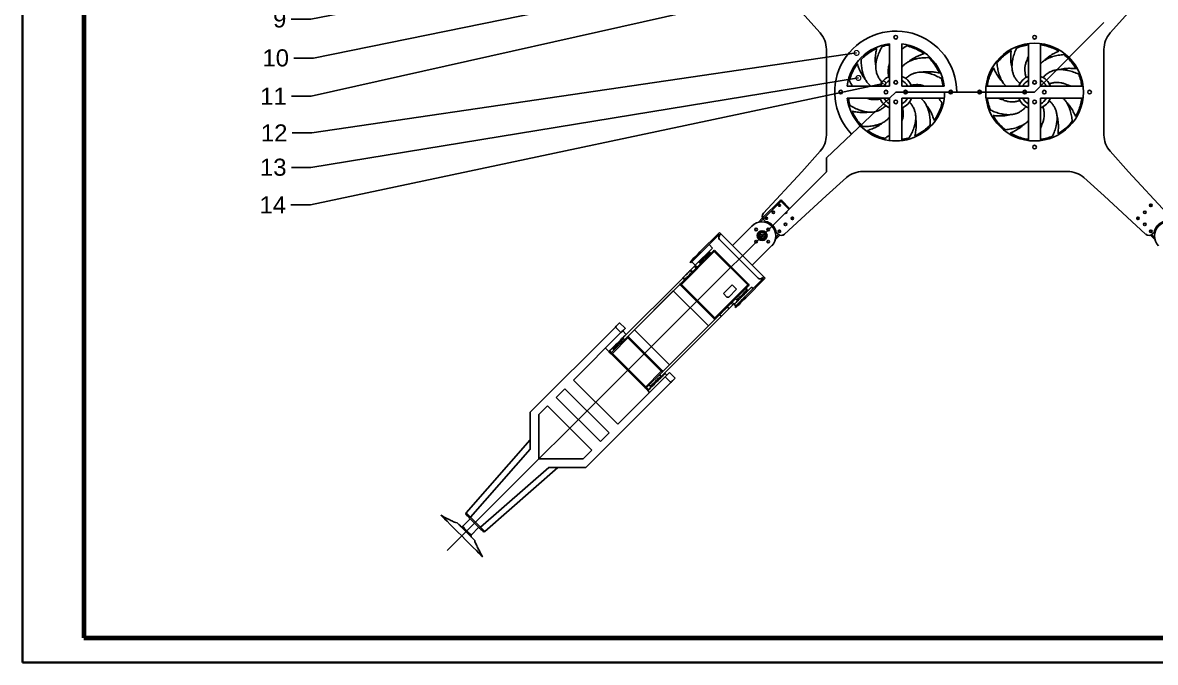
# Model space of a CAD drawing. Header units: millimetres. Extents: x 12 to 853, y 14 to 608.
# Drawn here: x 12 to 475.7, y 13.6 to 275.6 of the extents above; entities that cross this region are included whole.
import ezdxf
from ezdxf import colors
from ezdxf.entities.mleader import LeaderData, LeaderLine
from ezdxf.math import Vec2, Vec3

# ---------------------------------------------------------------- set-up
doc = ezdxf.new("R2010")
doc.units = ezdxf.units.MM
doc.layers.add('标注', color=7, linetype='Continuous')
doc.styles.get("Standard").update_dxf_attribs({"font": 'arial.ttf'})

# ---------------------------------------------------------------- blocks, each defined once
blk = doc.blocks.new('_DotSmall')
at = {"color": 0, "linetype": 'ByBlock', "const_width": 0.5}
blk.add_lwpolyline([(-0.0625, 0, 1), (0.0625, 0, 1)], format="xyb", close=True, dxfattribs=at)

msp = doc.modelspace()

# ---------------------------------------------------------------- linework, layer by layer
at = {"color": 0, "lineweight": 35}
for p, q in [((12.04, 607.56), (12.04, 13.56)), ((12.04, 13.56), (853.04, 13.56))]:
    msp.add_line(p, q, dxfattribs=at)
at = {"color": 0, "lineweight": 70}
for p, q in [((37.04, 597.56), (37.04, 23.56)), ((37.04, 23.56), (843.04, 23.56))]:
    msp.add_line(p, q, dxfattribs=at)
at = {"color": 7, "linetype": 'Continuous', "lineweight": 25}
for p, q in [((338.47, 271.41), (331.01, 279.78)), ((464.65, 279.78), (457.19, 271.41)), ((341.01, 229.6), (341.01, 264.75)), ((366.92, 267.02), (366.92, 249.67)), ((371.91, 249.67), (371.91, 267.02)), ((423.74, 267.02), (423.74, 249.67)), ((428.73, 249.67), (428.73, 267.02)), ((428.89, 266.5), (428.73, 266.37)), ((454.65, 264.75), (454.65, 229.6)), ((366.92, 249.67), (349.57, 249.67)), ((389.26, 249.67), (371.91, 249.67)), ((423.74, 249.67), (406.4, 249.67)), ((406.92, 249.83), (407.04, 249.67)), ((446.08, 249.67), (428.73, 249.67)), ((349.58, 244.68), (366.93, 244.68)), ((366.93, 244.68), (366.93, 227.33)), ((371.92, 244.69), (389.26, 244.69)), ((371.92, 227.33), (371.92, 244.69)), ((406.4, 244.68), (423.75, 244.68)), ((423.75, 244.68), (423.75, 227.33)), ((428.74, 244.69), (446.09, 244.69)), ((428.74, 227.33), (428.74, 244.69)), ((445.56, 244.52), (445.44, 244.69)), ((423.59, 227.86), (423.75, 227.98)), ((331.01, 214.58), (338.47, 222.94)), ((457.19, 222.94), (464.65, 214.58)), ((331.01, 214.58), (315.34, 197.6)), ((439.73, 214.68), (355.93, 214.68)), ((464.65, 214.58), (480.32, 197.6)), ((349.28, 212.14), (340.91, 204.68)), ((454.75, 204.68), (446.38, 212.14)), ((340.91, 204.68), (323.93, 189.01)), ((454.75, 204.68), (471.72, 189.01)), ((313.04, 193.78), (314.9, 195.64)), ((316.04, 194.18), (315.4, 194.83)), ((310.5, 192.3), (302.55, 184.35)), ((289.29, 181.7), (297.24, 189.65)), ((289.64, 181.34), (297.24, 188.94)), ((297.24, 189.65), (302.55, 184.35)), ((297.24, 188.94), (297.6, 188.59)), ((297.24, 188.24), (297.6, 188.59)), ((297.24, 186.82), (313.15, 170.91)), ((321.97, 188.57), (320.11, 186.71)), ((321.16, 189.06), (320.52, 189.71)), ((475.55, 186.71), (473.68, 188.57)), ((474.5, 189.06), (475.14, 189.71)), ((295.16, 181.84), (281.72, 168.4)), ((285.58, 177.28), (289.64, 181.34)), ((294.42, 183.29), (287.34, 176.22)), ((288.09, 175.47), (294.8, 182.19)), ((289.64, 181.34), (289.29, 181.7)), ((294.42, 183.29), (293, 184.7)), ((293.74, 181.13), (293.39, 181.48)), ((308.81, 168.19), (295.16, 181.84)), ((295.51, 182.19), (309.16, 168.54)), ((310.68, 176.22), (302.55, 184.35)), ((310.68, 176.22), (318.63, 184.17)), ((285.22, 177.63), (285.58, 177.28)), ((285.93, 177.63), (287.34, 176.22)), ((289.15, 177.24), (289.5, 176.89)), ((289.82, 178.69), (290.03, 178.48)), ((292.15, 180.6), (291.94, 180.81)), ((310.68, 176.22), (315.98, 170.91)), ((286.02, 173.41), (285.32, 174.12)), ((287.03, 175.83), (285.46, 174.26)), ((285.46, 174.26), (286.17, 173.56)), ((287.73, 175.12), (286.17, 173.56)), ((287.73, 175.12), (287.03, 175.83)), ((287.38, 176.18), (288.09, 175.47)), ((282.22, 171.02), (257.18, 145.98)), ((282.93, 170.32), (259.45, 146.84)), ((295.02, 154.4), (281.37, 168.05)), ((281.72, 168.4), (295.37, 154.75)), ((282.93, 170.32), (282.22, 171.02)), ((282.37, 171.17), (283.08, 170.46)), ((295.37, 154.75), (308.81, 168.19)), ((298.91, 164.65), (302.44, 168.19)), ((302.44, 168.19), (304.21, 166.42)), ((309.16, 167.84), (302.44, 161.12)), ((307.67, 163.31), (315.28, 170.91)), ((308.03, 162.96), (315.98, 170.91)), ((311.03, 166.67), (310.4, 167.31)), ((314.92, 171.27), (314.57, 170.91)), ((314.92, 171.27), (315.28, 170.91)), ((278.36, 165.75), (262.45, 149.84)), ((292.72, 151.4), (278.36, 165.75)), ((300.32, 163.24), (298.91, 164.65)), ((301.03, 163.24), (300.32, 163.24)), ((304.21, 166.42), (301.03, 163.24)), ((303.86, 162.53), (304.39, 162)), ((304.74, 162.36), (305.09, 162)), ((307.67, 163.31), (308.03, 162.96)), ((308.63, 166.25), (308.1, 166.78)), ((308.63, 165.54), (308.27, 165.89)), ((301.09, 158.35), (298.14, 155.4)), ((301.09, 158.35), (300.38, 159.06)), ((302.09, 160.77), (300.53, 159.2)), ((300.53, 159.2), (301.23, 158.5)), ((301.23, 158.5), (301.09, 158.35)), ((302.79, 160.06), (301.23, 158.5)), ((302.79, 160.06), (302.09, 160.77)), ((302.44, 161.12), (303.15, 160.41)), ((303.15, 160.41), (302.79, 160.06)), ((303.33, 160.24), (303.96, 159.6)), ((303.61, 159.25), (303.96, 158.89)), ((297.99, 155.26), (273.1, 130.36)), ((297.29, 155.96), (273.8, 132.48)), ((297.99, 155.26), (297.29, 155.96)), ((297.43, 156.11), (298.14, 155.4)), ((298.14, 155.4), (297.99, 155.26)), ((254.64, 150.94), (219.82, 116.11)), ((237.49, 129.19), (256.94, 148.64)), ((256.94, 148.64), (254.64, 150.94)), ((256.41, 152.7), (258.71, 150.41)), ((259.06, 147.93), (257.65, 149.35)), ((262.45, 149.84), (276.81, 135.49)), ((276.81, 135.49), (292.72, 151.4)), ((253.09, 140.47), (259.45, 146.84)), ((259.8, 146.48), (253.44, 140.12)), ((256.8, 145.24), (256.59, 145.46)), ((258.39, 145.77), (258.03, 146.13)), ((273.45, 132.83), (259.8, 146.48)), ((260.16, 146.84), (273.8, 133.19)), ((250.57, 142.27), (251.99, 140.86)), ((252.73, 140.12), (252.02, 140.82)), ((253.94, 142.74), (252.38, 141.18)), ((252.38, 141.18), (253.09, 140.47)), ((266.73, 126.12), (253.09, 139.76)), ((253.44, 140.12), (267.09, 126.47)), ((253.79, 141.89), (254.15, 141.53)), ((254.46, 143.34), (254.68, 143.12)), ((275.04, 130.54), (255.6, 111.09)), ((267.09, 126.47), (273.45, 132.83)), ((273.8, 132.48), (267.44, 126.12)), ((273.27, 130.89), (272.74, 131.42)), ((273.27, 130.18), (272.92, 130.54)), ((275.75, 131.24), (275.04, 131.95)), ((277.34, 128.24), (275.04, 130.54)), ((276.81, 132.3), (279.11, 130.01)), ((230.42, 122.12), (233.96, 125.66)), ((233.96, 125.66), (252.06, 107.56)), ((255.6, 111.09), (237.49, 129.19)), ((242.51, 93.41), (277.34, 128.24)), ((267.79, 125.06), (267.09, 125.76)), ((267.44, 126.12), (268.15, 125.41)), ((269.56, 126.82), (268.15, 125.41)), ((268.5, 127.18), (269.03, 126.65)), ((269.38, 127), (269.74, 126.65)), ((248.52, 104.02), (230.42, 122.12)), ((267.97, 124.88), (268.68, 124.17)), ((219.82, 116.11), (219.82, 100.97)), ((223.35, 115.05), (226.89, 118.59)), ((226.89, 118.59), (244.99, 100.48)), ((223.35, 96.95), (223.35, 115.05)), ((252.06, 107.56), (248.52, 104.02)), ((193.55, 74.8), (219.82, 104.76)), ((219.82, 100.97), (195.35, 73.05)), ((244.99, 100.48), (241.45, 96.95)), ((199.45, 68.95), (227.37, 93.41)), ((231.16, 93.41), (201.2, 67.15)), ((241.45, 96.95), (223.35, 96.95)), ((227.37, 93.41), (242.51, 93.41)), ((195.28, 72.41), (192.1, 69.23)), ((199.1, 68.59), (194.99, 72.7)), ((195.35, 73.05), (199.45, 68.95)), ((195.63, 65.69), (198.81, 68.88)), ((199.1, 68.59), (199.45, 68.95))]:
    msp.add_line(p, q, dxfattribs=at)
at = {"color": 8, "linetype": 'Continuous', "lineweight": 25}
for p, q in [((474.17, 188.8), (475.38, 187.59)), ((257.21, 145.66), (257.03, 145.83)), ((257.18, 145.98), (257.36, 145.8)), ((254.12, 142.56), (253.94, 142.74)), ((254.09, 142.89), (254.26, 142.71)), ((197.07, 63.44), (189.84, 70.67))]:
    msp.add_line(p, q, dxfattribs=at)
at = {"color": 7, "linetype": 'Continuous', "lineweight": 25, "flags": 128}
for points in [[(285.22, 177.63), (285.24, 177.65), (285.38, 177.79), (285.65, 178.06), (286.04, 178.45), (286.55, 178.96), (287.15, 179.56), (287.82, 180.23), (288.54, 180.95), (289.29, 181.7)], [(289.15, 177.59), (289.21, 177.66), (289.41, 177.86), (289.72, 178.16), (290.12, 178.57), (290.59, 179.04), (291.09, 179.54), (291.6, 180.04), (292.06, 180.51), (292.47, 180.91), (292.78, 181.22), (292.97, 181.42), (293.04, 181.48), (293.04, 181.48)], [(295.16, 181.84), (295.09, 181.91), (295.02, 181.97), (294.96, 182.03), (294.91, 182.09), (294.86, 182.13), (294.83, 182.16), (294.81, 182.18), (294.8, 182.19)], [(295.16, 181.84), (295.23, 181.91), (295.29, 181.97), (295.35, 182.03), (295.41, 182.09), (295.45, 182.13), (295.48, 182.16), (295.5, 182.18), (295.51, 182.19)], [(282.37, 171.17), (282.72, 171.53), (283.09, 171.89), (283.47, 172.27), (283.84, 172.64), (284.22, 173.02), (284.6, 173.4), (284.96, 173.76), (285.32, 174.12)], [(286.02, 173.41), (285.67, 173.06), (285.31, 172.69), (284.93, 172.32), (284.55, 171.94), (284.17, 171.56), (283.8, 171.18), (283.43, 170.82), (283.08, 170.46)], [(285.32, 174.12), (285.33, 174.14), (285.35, 174.15), (285.37, 174.17), (285.39, 174.19), (285.41, 174.21), (285.43, 174.23), (285.45, 174.25), (285.46, 174.26)], [(286.17, 173.56), (286.15, 173.54), (286.13, 173.52), (286.11, 173.5), (286.1, 173.48), (286.08, 173.46), (286.06, 173.45), (286.04, 173.43), (286.02, 173.41)], [(287.03, 175.83), (287.1, 175.9), (287.16, 175.96), (287.22, 176.02), (287.28, 176.08), (287.32, 176.12), (287.35, 176.15), (287.37, 176.17), (287.38, 176.18)], [(288.09, 175.47), (288.08, 175.47), (288.06, 175.45), (288.03, 175.41), (287.98, 175.37), (287.93, 175.32), (287.87, 175.25), (287.8, 175.19), (287.73, 175.12)], [(281.72, 168.4), (281.65, 168.47), (281.59, 168.54), (281.53, 168.6), (281.47, 168.65), (281.43, 168.7), (281.4, 168.73), (281.38, 168.75), (281.37, 168.76)], [(281.37, 168.05), (281.38, 168.06), (281.4, 168.08), (281.43, 168.11), (281.47, 168.15), (281.53, 168.21), (281.59, 168.27), (281.65, 168.33), (281.72, 168.4)], [(282.22, 171.02), (282.24, 171.04), (282.26, 171.06), (282.28, 171.08), (282.3, 171.1), (282.32, 171.12), (282.34, 171.14), (282.35, 171.15), (282.37, 171.17)], [(283.08, 170.46), (283.06, 170.45), (283.04, 170.43), (283.02, 170.41), (283.01, 170.39), (282.99, 170.37), (282.97, 170.36), (282.95, 170.34), (282.93, 170.32)], [(303.33, 160.24), (303.34, 160.25), (303.47, 160.38), (303.72, 160.63), (304.09, 161), (304.56, 161.47), (305.1, 162.01), (305.72, 162.63), (306.37, 163.28), (307.04, 163.95), (307.71, 164.62), (308.34, 165.25), (308.92, 165.83), (309.43, 166.34), (309.84, 166.75), (310.15, 167.06), (310.33, 167.24), (310.4, 167.31)], [(308.81, 168.19), (308.87, 168.26), (308.94, 168.33), (309, 168.39), (309.06, 168.44), (309.1, 168.48), (309.13, 168.52), (309.15, 168.54), (309.16, 168.54)], [(309.16, 167.84), (309.15, 167.84), (309.13, 167.86), (309.1, 167.9), (309.06, 167.94), (309, 167.99), (308.94, 168.05), (308.87, 168.12), (308.81, 168.19)], [(303.61, 159.25), (303.63, 159.26), (303.76, 159.4), (304.03, 159.67), (304.43, 160.07), (304.93, 160.57), (305.53, 161.17), (306.2, 161.84), (306.93, 162.56), (307.67, 163.31)], [(303.96, 158.89), (303.98, 158.91), (304.12, 159.05), (304.39, 159.32), (304.78, 159.71), (305.29, 160.22), (305.89, 160.82), (306.56, 161.49), (307.28, 162.21), (308.03, 162.96)], [(304.39, 162), (304.45, 162.07), (304.65, 162.27), (304.96, 162.58), (305.37, 162.99), (305.85, 163.47), (306.37, 163.99), (306.9, 164.52), (307.41, 165.03), (307.86, 165.48), (308.22, 165.84), (308.48, 166.1), (308.61, 166.23), (308.63, 166.25)], [(297.43, 156.11), (297.79, 156.46), (298.15, 156.83), (298.53, 157.2), (298.91, 157.58), (299.28, 157.96), (299.66, 158.34), (300.03, 158.7), (300.38, 159.06)], [(300.38, 159.06), (300.4, 159.07), (300.41, 159.09), (300.43, 159.11), (300.45, 159.13), (300.47, 159.15), (300.49, 159.17), (300.51, 159.18), (300.53, 159.2)], [(302.09, 160.77), (302.16, 160.83), (302.22, 160.9), (302.28, 160.96), (302.34, 161.02), (302.38, 161.06), (302.41, 161.09), (302.43, 161.11), (302.44, 161.12)], [(295.02, 154.4), (295.02, 154.41), (295.04, 154.43), (295.08, 154.46), (295.12, 154.5), (295.17, 154.56), (295.23, 154.62), (295.3, 154.69), (295.37, 154.75)], [(295.72, 154.4), (295.72, 154.41), (295.7, 154.43), (295.66, 154.46), (295.62, 154.5), (295.57, 154.56), (295.51, 154.62), (295.44, 154.69), (295.37, 154.75)], [(297.29, 155.96), (297.3, 155.98), (297.32, 156), (297.34, 156.02), (297.36, 156.04), (297.38, 156.06), (297.4, 156.08), (297.42, 156.09), (297.43, 156.11)], [(254.64, 150.94), (254.99, 151.28), (255.32, 151.61), (255.62, 151.92), (255.89, 152.19), (256.11, 152.41), (256.27, 152.57), (256.37, 152.67), (256.41, 152.7)], [(258.71, 150.41), (258.67, 150.37), (258.57, 150.27), (258.41, 150.11), (258.19, 149.89), (257.92, 149.62), (257.62, 149.32), (257.28, 148.98), (256.94, 148.64)], [(257.85, 146.72), (257.3, 146.18), (256.69, 145.57), (256.04, 144.91), (255.37, 144.24), (254.7, 143.58), (254.07, 142.94), (253.48, 142.36), (252.98, 141.85), (252.56, 141.43), (252.25, 141.12), (252.06, 140.93), (251.99, 140.86), (251.99, 140.86)], [(253.79, 142.24), (253.86, 142.31), (254.05, 142.5), (254.36, 142.81), (254.76, 143.21), (255.23, 143.68), (255.74, 144.18), (256.24, 144.69), (256.71, 145.16), (257.11, 145.56), (257.42, 145.87), (257.62, 146.06), (257.68, 146.13), (257.68, 146.13)], [(257.03, 145.83), (256.68, 145.48), (256.62, 145.42)], [(257.03, 145.83), (257.05, 145.85), (257.07, 145.87), (257.09, 145.89), (257.1, 145.91), (257.12, 145.92), (257.14, 145.94), (257.16, 145.96), (257.18, 145.98)], [(259.06, 147.93), (259.05, 147.92), (258.92, 147.79), (258.67, 147.54), (258.31, 147.18), (257.85, 146.72)], [(259.45, 146.84), (259.46, 146.83), (259.48, 146.81), (259.51, 146.78), (259.55, 146.73), (259.61, 146.68), (259.67, 146.62), (259.73, 146.55), (259.8, 146.48)], [(259.8, 146.48), (259.87, 146.55), (259.94, 146.62), (260, 146.68), (260.05, 146.73), (260.1, 146.78), (260.13, 146.81), (260.15, 146.83), (260.16, 146.84)], [(252.02, 140.82), (252.03, 140.83), (252.05, 140.85), (252.08, 140.88), (252.13, 140.93), (252.18, 140.98), (252.24, 141.04), (252.31, 141.11), (252.38, 141.18)], [(253.09, 140.47), (253.02, 140.4), (252.95, 140.34), (252.89, 140.28), (252.84, 140.22), (252.79, 140.18), (252.76, 140.14), (252.74, 140.12), (252.73, 140.12)], [(253.44, 140.12), (253.37, 140.19), (253.3, 140.25), (253.24, 140.31), (253.19, 140.37), (253.14, 140.41), (253.11, 140.44), (253.09, 140.46), (253.09, 140.47)], [(253.09, 139.76), (253.09, 139.77), (253.11, 139.79), (253.14, 139.82), (253.19, 139.87), (253.24, 139.92), (253.3, 139.98), (253.37, 140.05), (253.44, 140.12)], [(253.94, 142.74), (253.96, 142.76), (253.98, 142.78), (254, 142.8), (254.02, 142.82), (254.03, 142.83), (254.05, 142.85), (254.07, 142.87), (254.09, 142.89)], [(254.5, 143.3), (254.44, 143.24), (254.09, 142.89)], [(267.97, 124.88), (267.97, 124.88), (268.07, 124.98), (268.29, 125.2), (268.63, 125.54), (269.08, 125.99), (269.61, 126.52), (270.2, 127.11), (270.85, 127.76), (271.52, 128.43), (272.19, 129.1), (272.83, 129.74), (273.43, 130.34), (273.95, 130.86), (274.39, 131.3), (274.73, 131.64), (274.94, 131.85), (275.04, 131.95), (275.04, 131.95)], [(269.03, 126.65), (269.07, 126.69), (269.23, 126.85), (269.52, 127.13), (269.9, 127.52), (270.37, 127.99), (270.89, 128.5), (271.42, 129.03), (271.93, 129.55), (272.4, 130.02), (272.79, 130.4), (273.07, 130.69), (273.24, 130.85), (273.27, 130.89)], [(273.45, 132.83), (273.52, 132.9), (273.59, 132.97), (273.65, 133.03), (273.7, 133.08), (273.74, 133.13), (273.78, 133.16), (273.8, 133.18), (273.8, 133.19)], [(273.45, 132.83), (273.52, 132.77), (273.59, 132.7), (273.65, 132.64), (273.7, 132.58), (273.74, 132.54), (273.78, 132.51), (273.8, 132.49), (273.8, 132.48)], [(275.04, 130.54), (275.39, 130.88), (275.72, 131.21), (276.02, 131.52), (276.29, 131.79), (276.51, 132.01), (276.67, 132.17), (276.77, 132.27), (276.81, 132.3)], [(279.11, 130.01), (279.07, 129.97), (278.97, 129.87), (278.81, 129.71), (278.59, 129.49), (278.32, 129.22), (278.02, 128.91), (277.68, 128.58), (277.34, 128.24)], [(266.73, 126.12), (266.74, 126.12), (266.76, 126.14), (266.79, 126.18), (266.84, 126.22), (266.89, 126.27), (266.95, 126.34), (267.02, 126.4), (267.09, 126.47)], [(267.44, 126.12), (267.43, 126.12), (267.41, 126.14), (267.38, 126.18), (267.34, 126.22), (267.28, 126.27), (267.22, 126.34), (267.15, 126.4), (267.09, 126.47)], [(267.09, 125.76), (267.09, 125.77), (267.11, 125.79), (267.15, 125.82), (267.19, 125.87), (267.24, 125.92), (267.3, 125.98), (267.37, 126.05), (267.44, 126.12)], [(268.15, 125.41), (268.08, 125.34), (268.01, 125.27), (267.95, 125.21), (267.9, 125.16), (267.85, 125.12), (267.82, 125.08), (267.8, 125.06), (267.79, 125.06)], [(193.55, 74.8), (193.59, 74.76), (193.69, 74.66), (193.86, 74.5), (194.08, 74.29), (194.35, 74.02), (194.66, 73.72), (195, 73.39), (195.35, 73.05)], [(200.23, 56.86), (200.24, 56.85), (200.07, 57.01), (199.59, 57.5), (198.8, 58.28), (197.75, 59.34), (196.46, 60.62), (194.99, 62.09), (193.4, 63.68), (191.74, 65.34), (190.09, 67), (188.49, 68.59), (187.03, 70.06), (185.74, 71.35), (184.68, 72.4), (183.9, 73.19), (183.41, 73.67), (183.26, 73.83)], [(190.08, 70.54), (190.12, 70.5), (190.27, 70.35), (190.54, 70.08), (190.92, 69.7), (191.39, 69.23), (191.94, 68.68), (192.54, 68.08), (193.19, 67.44), (193.84, 66.78), (194.48, 66.14), (195.08, 65.54), (195.63, 64.99), (196.1, 64.52), (196.48, 64.14), (196.75, 63.87), (196.91, 63.71), (196.94, 63.68)], [(194.99, 72.7), (194.75, 72.94), (194.51, 73.18), (194.29, 73.41), (194.08, 73.61), (193.91, 73.78), (193.77, 73.92), (193.66, 74.03), (193.6, 74.09), (193.58, 74.11)], [(194.99, 72.7), (195, 72.7), (195.02, 72.72), (195.05, 72.76), (195.1, 72.8), (195.15, 72.85), (195.21, 72.92), (195.28, 72.98), (195.35, 73.05)], [(200.52, 67.17), (200.49, 67.2), (200.41, 67.28), (200.28, 67.41), (200.1, 67.59), (199.89, 67.8), (199.64, 68.05), (199.38, 68.32), (199.1, 68.59)], [(199.45, 68.95), (199.79, 68.6), (200.12, 68.26), (200.42, 67.95), (200.69, 67.68), (200.91, 67.45), (201.07, 67.29), (201.17, 67.19), (201.2, 67.15)]]:
    msp.add_lwpolyline(points, dxfattribs=at)
at = {"color": 8, "linetype": 'Continuous', "lineweight": 25, "flags": 128}
for points in [[(293.39, 181.48), (293.37, 181.47), (293.24, 181.33), (292.99, 181.08), (292.62, 180.71), (292.17, 180.27), (291.67, 179.76), (291.14, 179.23), (290.61, 178.71), (290.13, 178.23), (289.72, 177.82), (289.41, 177.5), (289.21, 177.31), (289.15, 177.24)], [(258.03, 146.13), (258, 146.09), (257.83, 145.93), (257.55, 145.64), (257.16, 145.25), (256.69, 144.79), (256.18, 144.27), (255.65, 143.74), (255.13, 143.23), (254.67, 142.76), (254.28, 142.37), (253.99, 142.09), (253.83, 141.92), (253.79, 141.89)], [(192.1, 69.23), (192.1, 69.23), (192.2, 69.13), (192.42, 68.91), (192.75, 68.58), (193.16, 68.17), (193.62, 67.7), (194.11, 67.22), (194.57, 66.76), (194.98, 66.35), (195.31, 66.02), (195.53, 65.8), (195.63, 65.7), (195.63, 65.69)]]:
    msp.add_lwpolyline(points, dxfattribs=at)
at = {"color": 7, "linetype": 'Continuous', "lineweight": 25}
for centre, radius in [((426.24, 247.18), 20), ((369.42, 251.18), 0.75), ((426.24, 251.18), 0.75), ((365.42, 247.18), 0.75), ((373.42, 247.18), 0.75), ((422.24, 247.18), 0.75), ((430.24, 247.18), 0.75), ((369.42, 243.18), 0.75), ((426.24, 243.18), 0.75), ((321.82, 200.79), 0.4), ((473.84, 200.79), 0.5), ((473.84, 200.79), 0.4), ((316.51, 195.48), 0.4), ((327.12, 195.48), 0.4), ((468.54, 195.48), 0.5), ((468.54, 195.48), 0.4), ((471.37, 197.96), 0.5), ((312.27, 190.89), 0.5), ((314.74, 188.41), 2), ((317.22, 190.89), 0.5), ((321.82, 190.18), 0.4), ((324.29, 193.01), 0.5), ((471.37, 193.01), 0.5), ((473.84, 190.18), 0.5), ((473.84, 190.18), 0.4), ((312.27, 185.94), 0.5), ((314.74, 188.41), 1.5), ((314.74, 188.41), 1.25), ((317.22, 185.94), 0.5)]:
    msp.add_circle(centre, radius, dxfattribs=at)
at = {"color": 7, "linetype": 'Continuous'}
for centre in [(319.34, 197.96), (471.37, 197.96), (324.29, 193.01), (471.37, 193.01), (314.74, 188.41)]:
    msp.add_circle(centre, 0.5, dxfattribs=at)
at = {"color": 7, "linetype": 'Continuous', "lineweight": 25}
for centre, radius, start, end in [((331.01, 264.75), 10, 0, 41.7268), ((464.65, 264.75), 10, 138.2732, 180), ((369.42, 247.18), 6.93, 111.1411, 158.94), ((369.42, 247.18), 5.43, 117.4122, 152.6966), ((369.42, 247.18), 6.93, 21.1411, 68.94), ((369.42, 247.18), 5.43, 27.4122, 62.6966), ((426.24, 247.18), 6.93, 111.44, 158.94), ((426.24, 247.18), 5.42, 117.4122, 152.6966), ((426.24, 247.18), 6.93, 21.1411, 68.94), ((426.24, 247.18), 5.42, 27.4122, 62.6966), ((369.42, 247.18), 6.93, 201.1411, 248.94), ((369.42, 247.18), 5.42, 207.4122, 242.6966), ((369.42, 247.18), 5.42, 297.4122, 332.6966), ((369.42, 247.18), 6.93, 291.1411, 338.94), ((426.24, 247.18), 6.92, 201.4511, 248.94), ((426.24, 247.18), 5.43, 207.4122, 242.6966), ((426.24, 247.18), 5.43, 297.4122, 332.6966), ((426.24, 247.18), 6.93, 291.1411, 338.94), ((331.01, 229.6), 10, 318.2732, 0), ((464.65, 229.6), 10, 180, 221.7268), ((355.93, 204.68), 10, 90, 131.7268), ((439.73, 204.68), 10, 48.2732, 90), ((316.81, 196.25), 2, 137.2906, 197.5613), ((316.81, 196.25), 2, 137.2906, 225), ((324.29, 197.96), 0.5, 231.6396, 38.3556), ((314.57, 188.24), 5.75, 315, 135), ((315.1, 188.77), 5.5, 9.9032, 80.0968), ((480.56, 188.77), 5.5, 99.9032, 170.0968), ((481.09, 188.24), 5.75, 45, 225), ((297.95, 187.53), 1, 135, 225), ((322.58, 190.48), 2, 225, 312.7094), ((322.58, 190.48), 2, 252.4388, 312.7094), ((473.08, 190.48), 2, 227.2906, 315), ((293.21, 181.31), 0.25, 45, 135), ((295.16, 181.84), 0.5, 45, 135), ((289.32, 177.42), 0.25, 135, 225), ((281.72, 168.4), 0.5, 135, 225), ((308.81, 168.19), 0.5, 315, 45), ((313.86, 171.62), 1, 225, 315), ((295.37, 154.75), 0.5, 225, 315), ((257.86, 145.95), 0.25, 45, 135), ((259.8, 146.48), 0.5, 45, 135), ((253.44, 140.12), 0.5, 135, 225), ((253.97, 142.06), 0.25, 135, 225), ((273.45, 132.83), 0.5, 315, 45), ((267.09, 126.47), 0.5, 225, 315), ((193.93, 74.47), 0.5, 138.7692, 225), ((189.73, 70.19), 0.5, 45, 76.9398), ((191.74, 69.58), 0.5, 225, 315), ((195.99, 65.34), 0.5, 135, 225), ((200.87, 67.53), 0.5, 225, 311.2308), ((196.59, 63.33), 0.5, 13.0602, 45)]:
    msp.add_arc(centre, radius, start, end, dxfattribs=at)
at = {"color": 7, "linetype": 'Continuous'}
msp.add_arc((324.29, 197.96), 0.5, 231.6396, 38.3556, dxfattribs=at)
at = {"color": 7, "linetype": 'Continuous', "lineweight": 25}
for points, knots in [([(361.61, 265.04), (361.6, 265.04), (360.8, 264.69), (359.27, 263.89), (357.14, 262.42), (355.91, 261.22), (355.29, 260.61)], [0, 0, 0, 0, 0.004989, 0.336391, 0.665978, 1, 1, 1, 1]), ([(361.25, 258), (361.22, 258.13), (361.11, 258.66), (361.04, 259.61), (361.02, 260.78), (361.09, 261.9), (361.21, 262.96), (361.38, 264.01), (361.53, 264.7), (361.61, 265.04)], [0, 0, 0, 0, 0.057505, 0.228496, 0.399382, 0.553258, 0.700326, 0.850797, 1, 1, 1, 1]), ([(363.9, 265.88), (363.71, 265.55), (363.34, 264.9), (362.84, 263.9), (362.38, 262.87), (362.06, 262.02), (361.84, 261.35), (361.68, 260.81), (361.53, 260.23), (361.43, 259.7), (361.33, 259.09), (361.25, 258.38), (361.22, 257.5), (361.28, 256.5), (361.48, 255.35), (361.9, 254.11), (362.5, 252.93), (363.14, 252.04), (363.61, 251.49), (363.81, 251.29), (363.85, 251.24)], [0, 0, 0, 0, 0.070976, 0.142032, 0.212581, 0.284125, 0.312703, 0.347519, 0.390272, 0.426547, 0.450059, 0.507863, 0.561369, 0.615965, 0.698157, 0.780634, 0.864491, 0.946523, 0.988579, 1, 1, 1, 1]), ([(366.92, 266.49), (366.76, 266.48), (365.73, 266.4), (364.74, 266.12), (363.9, 265.88)], [0, 0, 0, 0, 0.1599277, 1, 1, 1, 1]), ([(373.99, 266.13), (373.67, 265.94), (373.02, 265.56), (372.33, 265.12), (371.97, 264.85), (371.91, 264.81)], [0, 0, 0, 0, 0.455735, 0.911989, 1, 1, 1, 1]), ([(380.99, 262.87), (380.98, 262.88), (380.28, 263.4), (378.82, 264.32), (376.48, 265.43), (374.82, 265.9), (373.99, 266.13)], [0, 0, 0, 0, 0.004989, 0.336392, 0.665978, 1, 1, 1, 1]), ([(418.88, 265.23), (418.73, 264.89), (418.42, 264.2), (418.02, 263.15), (417.67, 262.09), (417.44, 261.22), (417.28, 260.52), (417.18, 259.97), (417.09, 259.37), (417.04, 258.84), (417, 258.22), (416.99, 257.5), (417.05, 256.63), (417.21, 255.64), (417.52, 254.52), (418.06, 253.32), (418.78, 252.21), (419.51, 251.39), (420.04, 250.87), (420.28, 250.68), (420.34, 250.63)], [0, 0, 0, 0, 0.070703, 0.141487, 0.211765, 0.283034, 0.311502, 0.346184, 0.388774, 0.42491, 0.448331, 0.505913, 0.559213, 0.6136, 0.695476, 0.777636, 0.861172, 0.942889, 0.984784, 1, 1, 1, 1]), ([(423.74, 266.51), (422.94, 266.38), (421.27, 266.12), (419.69, 265.53), (418.88, 265.23)], [0, 0, 0, 0, 0.485337, 1, 1, 1, 1]), ([(436.18, 263.95), (436.17, 263.96), (435.42, 264.4), (433.88, 265.18), (431.44, 266.05), (429.75, 266.34), (428.89, 266.5)], [0, 0, 0, 0, 0.004989, 0.336391, 0.665978, 1, 1, 1, 1]), ([(355.29, 260.61), (355.29, 260.24), (355.29, 259.49), (355.36, 258.37), (355.48, 257.25), (355.62, 256.36), (355.77, 255.66), (355.9, 255.11), (356.07, 254.54), (356.24, 254.02), (356.46, 253.44), (356.74, 252.79), (357.16, 252.02), (357.71, 251.18), (358.37, 250.36), (358.96, 249.87), (359.21, 249.67)], [0, 0, 0, 0, 0.0934232, 0.1869525, 0.2798136, 0.3739846, 0.4116003, 0.4574274, 0.5137023, 0.5614503, 0.5923981, 0.6684832, 0.738911, 0.8107742, 0.9189608, 1, 1, 1, 1]), ([(382.86, 261.31), (382.48, 261.31), (381.73, 261.3), (380.61, 261.24), (379.49, 261.12), (378.6, 260.97), (377.9, 260.83), (377.36, 260.7), (376.78, 260.53), (376.27, 260.36), (375.69, 260.14), (375.03, 259.85), (374.26, 259.44), (373.42, 258.89), (372.6, 258.22), (372.12, 257.64), (371.91, 257.39)], [0, 0, 0, 0, 0.093423, 0.186953, 0.279813, 0.373985, 0.4116, 0.457427, 0.513702, 0.56145, 0.592398, 0.668483, 0.738911, 0.810774, 0.918961, 1, 1, 1, 1]), ([(374.71, 259.67), (374.81, 259.76), (375.21, 260.11), (376, 260.65), (377.01, 261.25), (378.01, 261.75), (378.99, 262.18), (379.97, 262.55), (380.65, 262.77), (380.99, 262.87)], [0, 0, 0, 0, 0.057505, 0.228496, 0.399382, 0.553259, 0.700326, 0.850797, 1, 1, 1, 1]), ([(387.29, 254.99), (387.28, 255), (386.93, 255.8), (386.13, 257.33), (384.66, 259.46), (383.46, 260.69), (382.86, 261.31)], [0, 0, 0, 0, 0.004989, 0.336391, 0.665978, 1, 1, 1, 1]), ([(416.68, 264.17), (416.67, 264.17), (415.91, 263.74), (414.47, 262.79), (412.5, 261.11), (411.39, 259.8), (410.84, 259.13)], [0, 0, 0, 0, 0.004989, 0.336391, 0.665978, 1, 1, 1, 1]), ([(417.03, 257.13), (416.99, 257.26), (416.83, 257.78), (416.66, 258.71), (416.53, 259.88), (416.48, 260.99), (416.5, 262.06), (416.56, 263.12), (416.64, 263.82), (416.68, 264.17)], [0, 0, 0, 0, 0.057505, 0.228496, 0.399382, 0.553259, 0.700326, 0.850797, 1, 1, 1, 1]), ([(423.74, 261.31), (423.62, 261.12), (423.36, 260.68), (423.01, 259.96), (422.65, 259.02), (422.36, 257.9), (422.23, 256.58), (422.3, 255.27), (422.52, 254.19), (422.72, 253.49), (422.81, 253.23), (422.84, 253.17)], [0, 0, 0, 0, 0.081138, 0.180911, 0.282717, 0.435982, 0.589778, 0.746147, 0.899113, 0.977537, 1, 1, 1, 1]), ([(423.24, 260.4), (423.27, 260.54), (423.39, 261.06), (423.57, 261.59), (423.74, 261.98), (423.74, 261.99)], [0, 0, 0, 0, 0.244755, 0.972534, 1, 1, 1, 1]), ([(438.2, 262.58), (437.82, 262.54), (437.08, 262.46), (435.97, 262.28), (434.87, 262.05), (434, 261.82), (433.32, 261.61), (432.79, 261.42), (432.23, 261.2), (431.74, 260.98), (431.18, 260.7), (430.56, 260.35), (429.84, 259.86), (429.22, 259.38), (428.87, 259.01), (428.73, 258.86)], [0, 0, 0, 0, 0.108167, 0.216458, 0.323974, 0.433007, 0.47656, 0.529619, 0.594776, 0.650059, 0.685891, 0.773984, 0.855527, 0.938732, 1, 1, 1, 1]), ([(430.25, 260.13), (430.35, 260.23), (430.71, 260.63), (431.44, 261.24), (432.38, 261.94), (433.33, 262.54), (434.26, 263.06), (435.21, 263.53), (435.86, 263.81), (436.18, 263.95)], [0, 0, 0, 0, 0.057505, 0.228496, 0.399382, 0.553258, 0.700326, 0.850797, 1, 1, 1, 1]), ([(443.24, 256.73), (443.23, 256.75), (442.8, 257.5), (441.85, 258.95), (440.18, 260.92), (438.86, 262.02), (438.2, 262.58)], [0, 0, 0, 0, 0.004989, 0.336391, 0.665978, 1, 1, 1, 1]), ([(353.72, 258.75), (353.71, 258.73), (353.2, 258.03), (352.27, 256.57), (351.16, 254.24), (350.7, 252.58), (350.46, 251.75)], [0, 0, 0, 0, 0.004989, 0.336391, 0.665978, 1, 1, 1, 1]), ([(356.93, 252.47), (356.84, 252.57), (356.48, 252.97), (355.95, 253.76), (355.35, 254.76), (354.84, 255.76), (354.42, 256.74), (354.04, 257.73), (353.83, 258.41), (353.72, 258.75)], [0, 0, 0, 0, 0.0575052, 0.2284963, 0.3993824, 0.5532585, 0.7003257, 0.850797, 1, 1, 1, 1]), ([(366.92, 258.94), (366.83, 258.7), (366.58, 258.06), (366.37, 256.94), (366.3, 255.62), (366.41, 254.52), (366.55, 253.8), (366.62, 253.5), (366.64, 253.43)], [0, 0, 0, 0, 0.1359713, 0.3691249, 0.6061801, 0.8380765, 0.9569656, 1, 1, 1, 1]), ([(388.12, 252.7), (387.8, 252.88), (387.14, 253.25), (386.14, 253.76), (385.11, 254.22), (384.27, 254.53), (383.59, 254.76), (383.05, 254.92), (382.47, 255.06), (381.94, 255.17), (381.33, 255.27), (380.62, 255.35), (379.74, 255.38), (378.74, 255.32), (377.6, 255.12), (376.35, 254.7), (375.18, 254.1), (374.28, 253.45), (373.73, 252.98), (373.52, 252.78), (373.47, 252.74)], [0, 0, 0, 0, 0.070895, 0.141871, 0.21234, 0.283803, 0.312348, 0.347125, 0.38983, 0.426064, 0.449549, 0.507287, 0.560732, 0.615267, 0.697365, 0.779749, 0.863511, 0.94545, 0.987459, 1, 1, 1, 1]), ([(380.24, 255.35), (380.38, 255.38), (380.91, 255.48), (381.85, 255.55), (383.03, 255.57), (384.14, 255.51), (385.2, 255.38), (386.25, 255.21), (386.94, 255.06), (387.29, 254.99)], [0, 0, 0, 0, 0.057505, 0.228496, 0.399382, 0.553258, 0.700326, 0.850797, 1, 1, 1, 1]), ([(409.47, 257.12), (409.46, 257.11), (409.02, 256.36), (408.24, 254.81), (407.37, 252.38), (407.07, 250.68), (406.92, 249.83)], [0, 0, 0, 0, 0.004989, 0.336391, 0.665978, 1, 1, 1, 1]), ([(413.29, 251.19), (413.19, 251.28), (412.79, 251.65), (412.18, 252.38), (411.48, 253.32), (410.88, 254.26), (410.36, 255.2), (409.89, 256.14), (409.61, 256.79), (409.47, 257.12)], [0, 0, 0, 0, 0.057505, 0.228496, 0.399382, 0.553258, 0.700326, 0.850797, 1, 1, 1, 1]), ([(410.84, 259.13), (410.88, 258.76), (410.96, 258.01), (411.13, 256.9), (411.36, 255.8), (411.6, 254.93), (411.81, 254.25), (412, 253.72), (412.22, 253.17), (412.44, 252.67), (412.72, 252.12), (413.06, 251.5), (413.56, 250.77), (414.04, 250.15), (414.41, 249.81), (414.56, 249.67)], [0, 0, 0, 0, 0.108167, 0.216458, 0.323974, 0.433007, 0.47656, 0.529619, 0.594776, 0.650059, 0.685891, 0.773984, 0.855527, 0.938732, 1, 1, 1, 1]), ([(444.3, 254.54), (443.95, 254.69), (443.27, 254.99), (442.22, 255.4), (441.15, 255.75), (440.28, 255.98), (439.58, 256.14), (439.03, 256.24), (438.44, 256.33), (437.9, 256.38), (437.28, 256.42), (436.57, 256.43), (435.69, 256.37), (434.7, 256.21), (433.58, 255.9), (432.38, 255.36), (431.28, 254.64), (430.45, 253.91), (429.94, 253.38), (429.75, 253.15), (429.7, 253.09)], [0, 0, 0, 0, 0.070743, 0.141567, 0.211885, 0.283194, 0.311679, 0.34638, 0.388994, 0.42515, 0.448585, 0.506199, 0.55953, 0.613947, 0.69587, 0.778077, 0.861659, 0.943422, 0.985341, 1, 1, 1, 1]), ([(436.19, 256.39), (436.32, 256.43), (436.84, 256.59), (437.78, 256.75), (438.94, 256.89), (440.06, 256.94), (441.13, 256.92), (442.18, 256.86), (442.89, 256.77), (443.24, 256.73)], [0, 0, 0, 0, 0.057505, 0.228496, 0.399382, 0.553258, 0.700326, 0.850797, 1, 1, 1, 1]), ([(350.46, 251.75), (350.65, 251.42), (351.03, 250.78), (351.48, 250.08), (351.74, 249.72), (351.79, 249.67)], [0, 0, 0, 0, 0.455735, 0.911989, 1, 1, 1, 1]), ([(388.73, 249.67), (388.72, 249.84), (388.64, 250.87), (388.36, 251.86), (388.12, 252.7)], [0, 0, 0, 0, 0.159927, 1, 1, 1, 1]), ([(440.38, 249.67), (440.18, 249.79), (439.74, 250.06), (439.02, 250.41), (438.08, 250.77), (436.96, 251.06), (435.65, 251.19), (434.33, 251.12), (433.25, 250.9), (432.55, 250.7), (432.26, 250.59), (432.19, 250.57)], [0, 0, 0, 0, 0.080771, 0.180092, 0.281437, 0.434008, 0.587108, 0.742769, 0.895043, 0.973111, 1, 1, 1, 1]), ([(445.57, 249.67), (445.45, 250.48), (445.18, 252.15), (444.6, 253.73), (444.3, 254.54)], [0, 0, 0, 0, 0.485337, 1, 1, 1, 1]), ([(381.18, 249.67), (380.94, 249.77), (380.3, 250.02), (379.18, 250.22), (377.87, 250.29), (376.77, 250.18), (376.04, 250.05), (375.75, 249.97), (375.67, 249.95)], [0, 0, 0, 0, 0.135943, 0.369049, 0.606056, 0.837905, 0.95677, 1, 1, 1, 1]), ([(439.47, 250.18), (439.6, 250.15), (440.13, 250.03), (440.66, 249.85), (441.04, 249.68), (441.06, 249.67)], [0, 0, 0, 0, 0.244756, 0.972534, 1, 1, 1, 1]), ([(350.11, 244.68), (350.12, 244.51), (350.2, 243.49), (350.48, 242.49), (350.72, 241.66)], [0, 0, 0, 0, 0.159927, 1, 1, 1, 1]), ([(350.72, 241.66), (351.04, 241.47), (351.7, 241.1), (352.7, 240.6), (353.73, 240.14), (354.57, 239.82), (355.25, 239.6), (355.78, 239.44), (356.37, 239.29), (356.9, 239.18), (357.51, 239.08), (358.22, 239.01), (359.09, 238.98), (360.1, 239.03), (361.24, 239.23), (362.49, 239.65), (363.66, 240.26), (364.56, 240.9), (365.1, 241.36), (365.3, 241.55), (365.34, 241.59)], [0, 0, 0, 0, 0.071071, 0.142223, 0.212867, 0.284507, 0.313123, 0.347985, 0.390796, 0.42712, 0.450664, 0.508545, 0.562122, 0.616792, 0.699094, 0.781682, 0.865652, 0.947794, 0.989907, 1, 1, 1, 1]), ([(357.66, 244.68), (357.89, 244.59), (358.54, 244.34), (359.66, 244.13), (360.97, 244.06), (362.07, 244.17), (362.8, 244.3), (363.09, 244.38), (363.17, 244.4)], [0, 0, 0, 0, 0.13607, 0.369395, 0.606624, 0.83869, 0.957666, 1, 1, 1, 1]), ([(374.94, 228.47), (375.12, 228.8), (375.5, 229.45), (376, 230.46), (376.46, 231.49), (376.78, 232.33), (377, 233.01), (377.16, 233.54), (377.3, 234.13), (377.41, 234.66), (377.51, 235.27), (377.59, 235.98), (377.62, 236.85), (377.56, 237.86), (377.36, 239), (376.94, 240.25), (376.34, 241.42), (375.7, 242.32), (375.22, 242.87), (375.02, 243.08), (374.97, 243.13)], [0, 0, 0, 0, 0.070829, 0.141739, 0.212142, 0.283539, 0.312057, 0.346801, 0.389467, 0.425667, 0.44913, 0.506815, 0.56021, 0.614693, 0.696716, 0.779022, 0.862706, 0.944569, 0.986539, 1, 1, 1, 1]), ([(383.55, 233.74), (383.55, 234.12), (383.54, 234.87), (383.48, 235.99), (383.36, 237.11), (383.22, 238), (383.07, 238.69), (382.94, 239.24), (382.77, 239.82), (382.6, 240.33), (382.38, 240.91), (382.1, 241.56), (381.68, 242.33), (381.13, 243.17), (380.47, 243.99), (379.88, 244.48), (379.63, 244.69)], [0, 0, 0, 0, 0.093423, 0.186953, 0.279814, 0.373985, 0.4116, 0.457427, 0.513702, 0.56145, 0.592398, 0.668483, 0.738911, 0.810774, 0.918961, 1, 1, 1, 1]), ([(381.91, 241.89), (382, 241.79), (382.36, 241.38), (382.89, 240.6), (383.49, 239.59), (383.99, 238.59), (384.42, 237.61), (384.79, 236.62), (385.01, 235.94), (385.12, 235.61)], [0, 0, 0, 0, 0.0575052, 0.2284961, 0.3993824, 0.5532585, 0.7003258, 0.8507971, 1, 1, 1, 1]), ([(385.12, 235.61), (385.12, 235.62), (385.64, 236.32), (386.57, 237.78), (387.67, 240.12), (388.14, 241.77), (388.38, 242.61)], [0, 0, 0, 0, 0.004989, 0.336391, 0.665978, 1, 1, 1, 1]), ([(388.38, 242.61), (388.19, 242.93), (387.8, 243.58), (387.36, 244.27), (387.1, 244.63), (387.05, 244.69)], [0, 0, 0, 0, 0.455735, 0.911989, 1, 1, 1, 1]), ([(406.91, 244.68), (407.04, 243.87), (407.3, 242.21), (407.88, 240.63), (408.18, 239.82)], [0, 0, 0, 0, 0.4853369, 1, 1, 1, 1]), ([(408.18, 239.82), (408.53, 239.66), (409.21, 239.36), (410.26, 238.96), (411.33, 238.61), (412.2, 238.37), (412.9, 238.22), (413.45, 238.11), (414.04, 238.03), (414.58, 237.97), (415.2, 237.93), (415.91, 237.93), (416.79, 237.99), (417.78, 238.14), (418.9, 238.46), (420.1, 239), (421.2, 239.72), (422.03, 240.45), (422.54, 240.98), (422.74, 241.21), (422.79, 241.27)], [0, 0, 0, 0, 0.070704, 0.141487, 0.211766, 0.283035, 0.311503, 0.346185, 0.388775, 0.424911, 0.448333, 0.505914, 0.559215, 0.613602, 0.695478, 0.777639, 0.861174, 0.942891, 0.984786, 1, 1, 1, 1]), ([(413.01, 244.18), (412.88, 244.21), (412.35, 244.33), (411.82, 244.5), (411.44, 244.67), (411.43, 244.68)], [0, 0, 0, 0, 0.2447555, 0.9725345, 1, 1, 1, 1]), ([(412.1, 244.68), (412.3, 244.56), (412.74, 244.29), (413.46, 243.95), (414.4, 243.58), (415.52, 243.3), (416.83, 243.16), (418.15, 243.23), (419.23, 243.45), (419.93, 243.65), (420.2, 243.75), (420.27, 243.78)], [0, 0, 0, 0, 0.080988, 0.180577, 0.282195, 0.435176, 0.588688, 0.744768, 0.897452, 0.97573, 1, 1, 1, 1]), ([(428.74, 233.04), (428.86, 233.24), (429.12, 233.67), (429.47, 234.4), (429.83, 235.33), (430.12, 236.46), (430.25, 237.77), (430.18, 239.08), (429.96, 240.17), (429.76, 240.87), (429.66, 241.15), (429.63, 241.21)], [0, 0, 0, 0, 0.080866, 0.180304, 0.281769, 0.434519, 0.587798, 0.743643, 0.896096, 0.974256, 1, 1, 1, 1]), ([(433.6, 229.12), (433.75, 229.46), (434.06, 230.15), (434.46, 231.2), (434.81, 232.27), (435.05, 233.14), (435.2, 233.83), (435.3, 234.38), (435.39, 234.98), (435.44, 235.52), (435.48, 236.14), (435.49, 236.85), (435.43, 237.72), (435.27, 238.72), (434.96, 239.83), (434.42, 241.04), (433.7, 242.14), (432.97, 242.97), (432.44, 243.48), (432.21, 243.67), (432.15, 243.72)], [0, 0, 0, 0, 0.070717, 0.141514, 0.211805, 0.283088, 0.311562, 0.34625, 0.388848, 0.424991, 0.448417, 0.506009, 0.55932, 0.613717, 0.695609, 0.777785, 0.861336, 0.943068, 0.984971, 1, 1, 1, 1]), ([(441.64, 235.22), (441.6, 235.59), (441.52, 236.34), (441.35, 237.45), (441.12, 238.55), (440.89, 239.42), (440.67, 240.1), (440.49, 240.63), (440.26, 241.19), (440.04, 241.68), (439.77, 242.24), (439.42, 242.86), (438.92, 243.58), (438.44, 244.2), (438.08, 244.54), (437.92, 244.69)], [0, 0, 0, 0, 0.1081674, 0.2164577, 0.3239742, 0.4330075, 0.4765599, 0.5296194, 0.5947757, 0.6500594, 0.6858915, 0.7739843, 0.8555273, 0.938732, 1, 1, 1, 1]), ([(439.2, 243.16), (439.3, 243.07), (439.69, 242.7), (440.3, 241.98), (441, 241.03), (441.6, 240.09), (442.12, 239.16), (442.59, 238.21), (442.88, 237.56), (443.02, 237.24)], [0, 0, 0, 0, 0.057505, 0.228496, 0.399382, 0.553258, 0.700326, 0.850797, 1, 1, 1, 1]), ([(443.02, 237.24), (443.02, 237.25), (443.47, 238), (444.24, 239.54), (445.11, 241.98), (445.41, 243.67), (445.56, 244.52)], [0, 0, 0, 0, 0.004989, 0.336391, 0.665978, 1, 1, 1, 1]), ([(351.55, 239.37), (351.56, 239.35), (351.91, 238.56), (352.71, 237.03), (354.18, 234.9), (355.38, 233.67), (355.98, 233.05)], [0, 0, 0, 0, 0.004989, 0.336391, 0.665978, 1, 1, 1, 1]), ([(358.59, 239), (358.46, 238.98), (357.93, 238.87), (356.99, 238.8), (355.81, 238.78), (354.7, 238.85), (353.63, 238.97), (352.59, 239.14), (351.9, 239.29), (351.55, 239.37)], [0, 0, 0, 0, 0.057505, 0.228496, 0.399382, 0.553258, 0.700326, 0.850797, 1, 1, 1, 1]), ([(355.98, 233.05), (356.36, 233.05), (357.11, 233.05), (358.23, 233.12), (359.35, 233.24), (360.24, 233.38), (360.94, 233.53), (361.48, 233.66), (362.06, 233.82), (362.57, 234), (363.15, 234.21), (363.8, 234.5), (364.58, 234.91), (365.42, 235.47), (366.23, 236.13), (366.72, 236.71), (366.93, 236.96)], [0, 0, 0, 0, 0.093423, 0.186952, 0.279814, 0.373984, 0.4116, 0.457427, 0.513702, 0.56145, 0.592398, 0.668483, 0.738911, 0.810774, 0.918961, 1, 1, 1, 1]), ([(371.92, 235.42), (372.01, 235.65), (372.26, 236.3), (372.47, 237.42), (372.54, 238.73), (372.42, 239.83), (372.29, 240.55), (372.22, 240.85), (372.19, 240.93)], [0, 0, 0, 0, 0.135986, 0.369166, 0.606248, 0.83817, 0.957072, 1, 1, 1, 1]), ([(416.29, 237.96), (416.16, 237.92), (415.64, 237.76), (414.71, 237.6), (413.54, 237.46), (412.42, 237.42), (411.36, 237.43), (410.3, 237.5), (409.59, 237.58), (409.24, 237.62)], [0, 0, 0, 0, 0.057505, 0.228496, 0.399382, 0.553258, 0.700326, 0.850797, 1, 1, 1, 1]), ([(409.24, 237.62), (409.25, 237.61), (409.68, 236.85), (410.63, 235.41), (412.3, 233.44), (413.62, 232.33), (414.28, 231.77)], [0, 0, 0, 0, 0.004989, 0.336391, 0.665978, 1, 1, 1, 1]), ([(435.45, 237.22), (435.49, 237.09), (435.65, 236.58), (435.82, 235.64), (435.95, 234.48), (436, 233.36), (435.98, 232.29), (435.92, 231.24), (435.84, 230.53), (435.8, 230.18)], [0, 0, 0, 0, 0.0575051, 0.2284962, 0.3993823, 0.5532585, 0.7003259, 0.8507972, 1, 1, 1, 1]), ([(364.13, 234.69), (364.03, 234.6), (363.62, 234.24), (362.84, 233.71), (361.83, 233.1), (360.83, 232.6), (359.85, 232.18), (358.86, 231.8), (358.19, 231.59), (357.85, 231.48)], [0, 0, 0, 0, 0.057505, 0.228496, 0.399382, 0.553258, 0.700326, 0.850797, 1, 1, 1, 1]), ([(377.59, 236.35), (377.62, 236.22), (377.73, 235.69), (377.79, 234.74), (377.81, 233.57), (377.75, 232.45), (377.63, 231.39), (377.46, 230.35), (377.31, 229.65), (377.23, 229.31)], [0, 0, 0, 0, 0.057505, 0.228496, 0.399382, 0.553258, 0.700326, 0.850797, 1, 1, 1, 1]), ([(377.23, 229.31), (377.24, 229.31), (378.04, 229.66), (379.57, 230.47), (381.7, 231.94), (382.93, 233.14), (383.55, 233.74)], [0, 0, 0, 0, 0.004989, 0.336391, 0.665978, 1, 1, 1, 1]), ([(414.28, 231.77), (414.66, 231.81), (415.4, 231.89), (416.51, 232.07), (417.61, 232.3), (418.49, 232.53), (419.16, 232.75), (419.69, 232.93), (420.25, 233.15), (420.75, 233.38), (421.3, 233.65), (421.92, 234), (422.65, 234.49), (423.27, 234.98), (423.61, 235.34), (423.75, 235.5)], [0, 0, 0, 0, 0.108167, 0.216458, 0.323974, 0.433007, 0.47656, 0.529619, 0.594776, 0.650059, 0.685891, 0.773984, 0.855527, 0.938732, 1, 1, 1, 1]), ([(422.23, 234.22), (422.13, 234.12), (421.77, 233.72), (421.04, 233.12), (420.1, 232.42), (419.15, 231.82), (418.22, 231.3), (417.27, 230.82), (416.62, 230.54), (416.3, 230.4)], [0, 0, 0, 0, 0.057505, 0.228496, 0.399382, 0.553258, 0.700326, 0.850797, 1, 1, 1, 1]), ([(429.24, 233.95), (429.21, 233.82), (429.09, 233.29), (428.91, 232.76), (428.74, 232.38), (428.74, 232.36)], [0, 0, 0, 0, 0.244755, 0.972534, 1, 1, 1, 1]), ([(435.8, 230.18), (435.81, 230.19), (436.57, 230.61), (438.01, 231.56), (439.98, 233.24), (441.09, 234.56), (441.64, 235.22)], [0, 0, 0, 0, 0.004989, 0.336391, 0.665978, 1, 1, 1, 1]), ([(357.85, 231.48), (357.86, 231.47), (358.56, 230.96), (360.02, 230.03), (362.36, 228.92), (364.02, 228.46), (364.85, 228.22)], [0, 0, 0, 0, 0.004989, 0.336391, 0.665978, 1, 1, 1, 1]), ([(364.85, 228.22), (365.17, 228.41), (365.82, 228.79), (366.51, 229.24), (366.87, 229.5), (366.93, 229.54)], [0, 0, 0, 0, 0.455735, 0.911989, 1, 1, 1, 1]), ([(371.92, 227.86), (372.08, 227.88), (373.11, 227.96), (374.1, 228.24), (374.94, 228.47)], [0, 0, 0, 0, 0.159927, 1, 1, 1, 1]), ([(416.3, 230.4), (416.31, 230.39), (417.06, 229.95), (418.6, 229.18), (421.04, 228.31), (422.74, 228.01), (423.59, 227.86)], [0, 0, 0, 0, 0.004989, 0.336391, 0.665978, 1, 1, 1, 1]), ([(428.74, 227.84), (429.55, 227.97), (431.21, 228.23), (432.79, 228.82), (433.6, 229.12)], [0, 0, 0, 0, 0.485337, 1, 1, 1, 1]), ([(189.84, 70.67), (189.48, 70.79), (188.61, 71.07), (187.16, 71.78), (185.32, 72.72), (183.98, 73.44), (183.25, 73.83)], [0, 0, 0, 0, 0.15308, 0.376176, 0.661043, 1, 1, 1, 1]), ([(200.24, 56.85), (199.96, 57.35), (199.39, 58.41), (198.52, 60.06), (197.81, 61.5), (197.31, 62.65), (197.15, 63.18), (197.07, 63.44)], [0, 0, 0, 0, 0.23283, 0.491452, 0.75846, 0.885332, 1, 1, 1, 1])]:
    msp.add_open_spline(points, degree=3, knots=knots, dxfattribs=at)
at = {"layer": '标注'}
for p, q in [((426.24, 247.18), (454.65, 275.65)), ((369.42, 247.18), (341.01, 220.27)), ((369.42, 247.18), (426.24, 247.18)), ((341.01, 214.59), (341.01, 220.27)), ((341.01, 214.59), (191.74, 65.34)), ((313.92, 193.95), (322.76, 202.79)), ((314.9, 195.64), (322.05, 202.79)), ((322.05, 202.79), (325.63, 199.22)), ((325.98, 199.57), (322.76, 202.79)), ((320.28, 187.59), (321.49, 188.8)), ((191.74, 65.34), (185.76, 59.36))]:
    msp.add_line(p, q, dxfattribs=at)
for centre, radius in [((369.42, 269.68), 0.75), ((426.24, 269.68), 0.75), ((346.92, 247.18), 0.75), ((391.92, 247.18), 0.75), ((403.74, 247.18), 0.75), ((448.74, 247.18), 0.75), ((426.24, 224.68), 0.75), ((327.12, 195.48), 0.5), ((321.82, 190.18), 0.5)]:
    msp.add_circle(centre, radius, dxfattribs=at)
for centre, radius, start, end in [((369.42, 247.18), 25, 0, 223.4382), ((369.42, 247.18), 20, 97.1738, 172.8526), ((369.42, 247.18), 20, 7.1738, 82.8526), ((369.42, 247.18), 20, 223.4382, 0), ((369.42, 247.18), 20, 187.1738, 223.4382), ((322.41, 202.44), 0.5, 45, 135)]:
    msp.add_arc(centre, radius, start, end, dxfattribs=at)

# ---------------------------------------------------------------- leaders
ml = msp.add_multileader_mtext('Standard', dxfattribs=at)
ml.set_content('9', color=256)
ml.set_leader_properties()
ml.set_arrow_properties(name='DOTSMALL')
ml.build(insert=Vec2(0, 0))
ctx = ml.context
ctx.base_point, ctx.char_height, ctx.plane_origin = Vec3(113.37, 277.11), 7, Vec3(307.99, 311.56)
ctx.text_align_type = 2
notes = []
notes.append((ctx, [(0, (1, 1, 0), (129.97, 277.11), (-1, 0), 8, [(0, [(307.99, 311.56)], 0, [])])]))
ctx.mtext.insert, ctx.mtext.alignment, ctx.mtext.flow_direction = Vec3(119.97, 280.67), 3, 5
ml = msp.add_multileader_mtext('Standard', dxfattribs=at)
ml.set_content('10', color=256)
ml.set_leader_properties()
ml.set_arrow_properties(name='DOTSMALL')
ml.build(insert=Vec2(0, 0))
ctx = ml.context
ctx.base_point, ctx.char_height, ctx.plane_origin = Vec3(109.72, 261.16), 7, Vec3(320.87, 299.83)
ctx.text_align_type = 2
notes.append((ctx, [(0, (1, 1, 0), (131.06, 261.16), (-1, 0), 8, [(0, [(320.87, 299.83)], 0, [])])]))
ctx.mtext.insert, ctx.mtext.alignment, ctx.mtext.flow_direction = Vec3(121.06, 264.72), 3, 5
ml = msp.add_multileader_mtext('Standard', dxfattribs=at)
ml.set_content('11', color=256)
ml.set_leader_properties()
ml.set_arrow_properties(name='DOTSMALL')
ml.build(insert=Vec2(0, 0))
ctx = ml.context
ctx.base_point, ctx.char_height, ctx.plane_origin = Vec3(110.09, 245.49), 7, Vec3(328.19, 289.97)
ctx.text_align_type = 2
notes.append((ctx, [(0, (1, 1, 0), (130.11, 245.49), (-1, 0), 8, [(0, [(328.19, 289.97)], 0, [])])]))
ctx.mtext.insert, ctx.mtext.alignment, ctx.mtext.flow_direction = Vec3(120.11, 248.99), 3, 5
ml = msp.add_multileader_mtext('Standard', dxfattribs=at)
ml.set_content('12', color=256)
ml.set_leader_properties()
ml.set_arrow_properties(name='DOTSMALL')
ml.build(insert=Vec2(0, 0))
ctx = ml.context
ctx.base_point, ctx.char_height, ctx.plane_origin = Vec3(109.13, 230.46), 7, Vec3(353.39, 263.24)
ctx.text_align_type = 2
notes.append((ctx, [(0, (1, 1, 0), (130.42, 230.46), (-1, 0), 8, [(0, [(353.39, 263.24)], 0, [])])]))
ctx.mtext.insert, ctx.mtext.alignment, ctx.mtext.flow_direction = Vec3(120.42, 233.96), 3, 5
ml = msp.add_multileader_mtext('Standard', dxfattribs=at)
ml.set_content('14', color=256)
ml.set_leader_properties()
ml.set_arrow_properties(name='DOTSMALL')
ml.build(insert=Vec2(0, 0))
ctx = ml.context
ctx.base_point, ctx.char_height, ctx.plane_origin = Vec3(108.53, 200.99), 7, Vec3(364.34, 250.69)
ctx.text_align_type = 2
notes.append((ctx, [(0, (1, 1, 0), (129.87, 200.99), (-1, 0), 8, [(0, [(364.34, 250.69)], 0, [])])]))
ctx.mtext.insert, ctx.mtext.alignment, ctx.mtext.flow_direction = Vec3(119.87, 204.49), 3, 5
ml = msp.add_multileader_mtext('Standard', dxfattribs=at)
ml.set_content('13', color=256)
ml.set_leader_properties()
ml.set_arrow_properties(name='DOTSMALL')
ml.build(insert=Vec2(0, 0))
ctx = ml.context
ctx.base_point, ctx.char_height, ctx.plane_origin = Vec3(108.67, 216.36), 7, Vec3(354.13, 252.98)
ctx.text_align_type = 2
notes.append((ctx, [(0, (1, 1, 0), (130.04, 216.36), (-1, 0), 8, [(0, [(354.13, 252.98)], 0, [])])]))
ctx.mtext.insert, ctx.mtext.alignment, ctx.mtext.flow_direction = Vec3(120.04, 219.92), 3, 5
for ctx, leaders in notes:
    for number, flags, end, landing, length, lines in leaders:
        leader = LeaderData()
        leader.index, (leader.has_last_leader_line, leader.has_dogleg_vector, leader.attachment_direction) = number, flags
        leader.last_leader_point, leader.dogleg_vector, leader.dogleg_length = Vec3(end), Vec3(landing), length
        for number, points, colour, breaks in lines:
            line = LeaderLine()
            line.index, line.vertices, line.color, line.breaks = number, Vec3.list(points), colors.encode_raw_color(colour), breaks
            leader.lines.append(line)
        ctx.leaders.append(leader)

doc.saveas('drawing.dxf')
